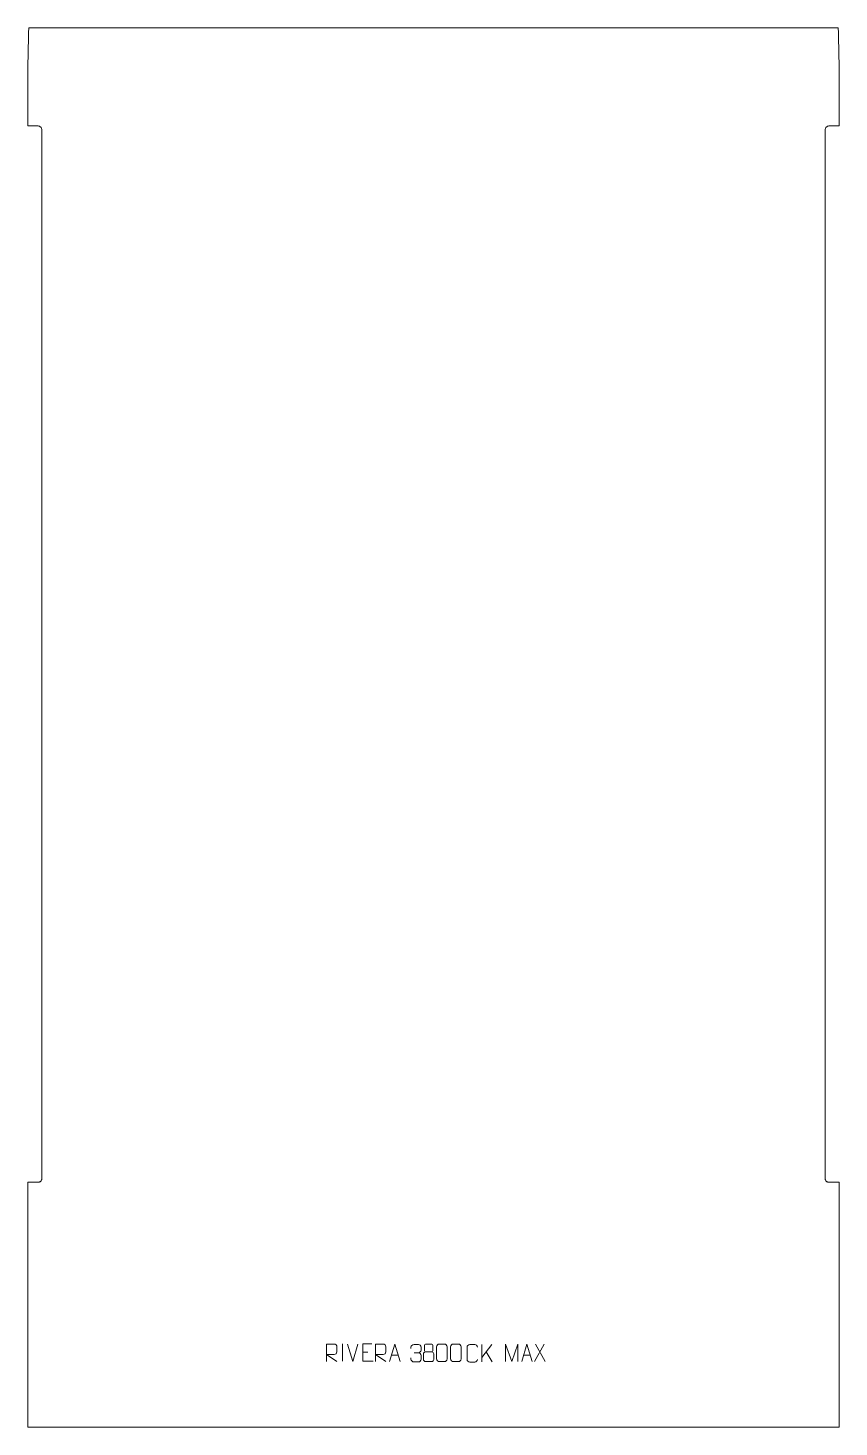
# Model space of a CAD drawing. Header units: millimetres. Extents: x -591 to 569, y -1389 to 611.
import ezdxf

# ---------------------------------------------------------------- set-up
doc = ezdxf.new("R2010")
doc.units = ezdxf.units.MM
doc.header["$MEASUREMENT"] = 0
doc.layers.add('layer 1', color=7, linetype='Continuous')

msp = doc.modelspace()

# ---------------------------------------------------------------- linework, layer by layer
at = {"layer": 'layer 1', "color": 242, "lineweight": 9}
msp.add_open_spline([(568.7109, -1389.355), (568.7109, -1389.355), (-591.2887, -1389.355), (-591.2887, -1389.355), (-591.2887, -1389.355), (-591.2887, -1389.355), (-591.2887, -1039.3546), (-591.2887, -1039.3546), (-591.2887, -1039.3546), (-591.2887, -1039.3546), (-576.6641, -1039.3546), (-576.6641, -1039.3546), (-576.6641, -1039.3546), (-576.6641, -1039.3546), (-575.9626, -1039.3088), (-575.9626, -1039.3088), (-575.9626, -1039.3088), (-575.9626, -1039.3088), (-575.2729, -1039.1716), (-575.2729, -1039.1716), (-575.2729, -1039.1716), (-575.2729, -1039.1716), (-574.6067, -1038.946), (-574.6067, -1038.946), (-574.6067, -1038.946), (-574.6067, -1038.946), (-573.9762, -1038.6346), (-573.9762, -1038.6346), (-573.9762, -1038.6346), (-573.9762, -1038.6346), (-573.3915, -1038.2437), (-573.3915, -1038.2437), (-573.3915, -1038.2437), (-573.3915, -1038.2437), (-572.8635, -1037.7804), (-572.8635, -1037.7804), (-572.8635, -1037.7804), (-572.8635, -1037.7804), (-572.3992, -1037.2514), (-572.3992, -1037.2514), (-572.3992, -1037.2514), (-572.3992, -1037.2514), (-572.0091, -1036.6677), (-572.0091, -1036.6677), (-572.0091, -1036.6677), (-572.0091, -1036.6677), (-571.6977, -1036.037), (-571.6977, -1036.037), (-571.6977, -1036.037), (-571.6977, -1036.037), (-571.4723, -1035.3711), (-571.4723, -1035.3711), (-571.4723, -1035.3711), (-571.4723, -1035.3711), (-571.3342, -1034.6811), (-571.3342, -1034.6811), (-571.3342, -1034.6811), (-571.3342, -1034.6811), (-571.2883, -1033.9798), (-571.2883, -1033.9798), (-571.2883, -1033.9798), (-571.2883, -1033.9798), (-571.2883, 464.6195), (-571.2883, 464.6195), (-571.2883, 464.6195), (-571.2883, 464.6195), (-571.3404, 465.4067), (-571.3404, 465.4067), (-571.3404, 465.4067), (-571.3404, 465.4067), (-571.4934, 466.1787), (-571.4934, 466.1787), (-571.4934, 466.1787), (-571.4934, 466.1787), (-571.7474, 466.9253), (-571.7474, 466.9253), (-571.7474, 466.9253), (-571.7474, 466.9253), (-572.0958, 467.632), (-572.0958, 467.632), (-572.0958, 467.632), (-572.0958, 467.632), (-572.5336, 468.2874), (-572.5336, 468.2874), (-572.5336, 468.2874), (-572.5336, 468.2874), (-573.0536, 468.8798), (-573.0536, 468.8798), (-573.0536, 468.8798), (-573.0536, 468.8798), (-573.6463, 469.4001), (-573.6463, 469.4001), (-573.6463, 469.4001), (-573.6463, 469.4001), (-574.3009, 469.8368), (-574.3009, 469.8368), (-574.3009, 469.8368), (-574.3009, 469.8368), (-575.0074, 470.1853), (-575.0074, 470.1853), (-575.0074, 470.1853), (-575.0074, 470.1853), (-575.754, 470.4393), (-575.754, 470.4393), (-575.754, 470.4393), (-575.754, 470.4393), (-576.527, 470.5932), (-576.527, 470.5932), (-576.527, 470.5932), (-576.527, 470.5932), (-577.3132, 470.6444), (-577.3132, 470.6444), (-577.3132, 470.6444), (-577.3132, 470.6444), (-591.2887, 470.6444), (-591.2887, 470.6444), (-591.2887, 470.6444), (-591.2887, 470.6444), (-591.2887, 548.9538), (-591.2887, 548.9538), (-591.2887, 548.9538), (-591.2887, 548.9538), (-591.2541, 559.8972), (-591.2541, 559.8972), (-591.2541, 559.8972), (-591.2541, 559.8972), (-591.1498, 570.8398), (-591.1498, 570.8398), (-591.1498, 570.8398), (-591.1498, 570.8398), (-590.9763, 581.7815), (-590.9763, 581.7815), (-590.9763, 581.7815), (-590.9763, 581.7815), (-590.7332, 592.7214), (-590.7332, 592.7214), (-590.7332, 592.7214), (-590.7332, 592.7214), (-590.42, 603.6605), (-590.42, 603.6605), (-590.42, 603.6605), (-590.42, 603.6605), (-590.1761, 610.6442), (-590.1761, 610.6442), (-590.1761, 610.6442), (-590.1761, 610.6442), (567.5983, 610.6442), (567.5983, 610.6442), (567.5983, 610.6442), (567.5983, 610.6442), (567.8425, 603.6605), (567.8425, 603.6605), (567.8425, 603.6605), (567.8425, 603.6605), (568.1546, 592.7214), (568.1546, 592.7214), (568.1546, 592.7214), (568.1546, 592.7214), (568.3978, 581.7815), (568.3978, 581.7815), (568.3978, 581.7815), (568.3978, 581.7815), (568.572, 570.8398), (568.572, 570.8398), (568.572, 570.8398), (568.572, 570.8398), (568.6756, 559.8972), (568.6756, 559.8972), (568.6756, 559.8972), (568.6756, 559.8972), (568.7109, 548.9538), (568.7109, 548.9538), (568.7109, 548.9538), (568.7109, 548.9538), (568.7109, 470.6444), (568.7109, 470.6444), (568.7109, 470.6444), (568.7109, 470.6444), (554.7357, 470.6444), (554.7357, 470.6444), (554.7357, 470.6444), (554.7357, 470.6444), (553.9494, 470.5932), (553.9494, 470.5932), (553.9494, 470.5932), (553.9494, 470.5932), (553.1762, 470.4393), (553.1762, 470.4393), (553.1762, 470.4393), (553.1762, 470.4393), (552.4298, 470.1853), (552.4298, 470.1853), (552.4298, 470.1853), (552.4298, 470.1853), (551.7231, 469.8368), (551.7231, 469.8368), (551.7231, 469.8368), (551.7231, 469.8368), (551.0677, 469.4001), (551.0677, 469.4001), (551.0677, 469.4001), (551.0677, 469.4001), (550.4753, 468.8798), (550.4753, 468.8798), (550.4753, 468.8798), (550.4753, 468.8798), (549.956, 468.2874), (549.956, 468.2874), (549.956, 468.2874), (549.956, 468.2874), (549.5183, 467.632), (549.5183, 467.632), (549.5183, 467.632), (549.5183, 467.632), (549.1698, 466.9253), (549.1698, 466.9253), (549.1698, 466.9253), (549.1698, 466.9253), (548.9158, 466.1787), (548.9158, 466.1787), (548.9158, 466.1787), (548.9158, 466.1787), (548.7619, 465.4067), (548.7619, 465.4067), (548.7619, 465.4067), (548.7619, 465.4067), (548.7107, 464.6195), (548.7107, 464.6195), (548.7107, 464.6195), (548.7107, 464.6195), (548.7107, -1033.9798), (548.7107, -1033.9798), (548.7107, -1033.9798), (548.7107, -1033.9798), (548.7566, -1034.6811), (548.7566, -1034.6811), (548.7566, -1034.6811), (548.7566, -1034.6811), (548.8938, -1035.3711), (548.8938, -1035.3711), (548.8938, -1035.3711), (548.8938, -1035.3711), (549.1202, -1036.037), (549.1202, -1036.037), (549.1202, -1036.037), (549.1202, -1036.037), (549.4316, -1036.6677), (549.4316, -1036.6677), (549.4316, -1036.6677), (549.4316, -1036.6677), (549.8217, -1037.2514), (549.8217, -1037.2514), (549.8217, -1037.2514), (549.8217, -1037.2514), (550.285, -1037.7804), (550.285, -1037.7804), (550.285, -1037.7804), (550.285, -1037.7804), (550.814, -1038.2437), (550.814, -1038.2437), (550.814, -1038.2437), (550.814, -1038.2437), (551.3987, -1038.6346), (551.3987, -1038.6346), (551.3987, -1038.6346), (551.3987, -1038.6346), (552.0292, -1038.946), (552.0292, -1038.946), (552.0292, -1038.946), (552.0292, -1038.946), (552.6951, -1039.1716), (552.6951, -1039.1716), (552.6951, -1039.1716), (552.6951, -1039.1716), (553.3851, -1039.3088), (553.3851, -1039.3088), (553.3851, -1039.3088), (553.3851, -1039.3088), (554.0863, -1039.3546), (554.0863, -1039.3546), (554.0863, -1039.3546), (554.0863, -1039.3546), (568.7109, -1039.3546), (568.7109, -1039.3546), (568.7109, -1039.3546), (568.7109, -1039.3546), (568.7109, -1389.355), (568.7109, -1389.355)], degree=3, knots=[0, 0, 0, 0, 0.01369863, 0.01369863, 0.01369863, 0.01369863, 0.02739726, 0.02739726, 0.02739726, 0.02739726, 0.04109589, 0.04109589, 0.04109589, 0.04109589, 0.054794521, 0.054794521, 0.054794521, 0.054794521, 0.068493151, 0.068493151, 0.068493151, 0.068493151, 0.082191781, 0.082191781, 0.082191781, 0.082191781, 0.095890411, 0.095890411, 0.095890411, 0.095890411, 0.109589041, 0.109589041, 0.109589041, 0.109589041, 0.123287671, 0.123287671, 0.123287671, 0.123287671, 0.136986301, 0.136986301, 0.136986301, 0.136986301, 0.150684932, 0.150684932, 0.150684932, 0.150684932, 0.164383562, 0.164383562, 0.164383562, 0.164383562, 0.178082192, 0.178082192, 0.178082192, 0.178082192, 0.191780822, 0.191780822, 0.191780822, 0.191780822, 0.205479452, 0.205479452, 0.205479452, 0.205479452, 0.219178082, 0.219178082, 0.219178082, 0.219178082, 0.232876712, 0.232876712, 0.232876712, 0.232876712, 0.246575342, 0.246575342, 0.246575342, 0.246575342, 0.260273973, 0.260273973, 0.260273973, 0.260273973, 0.273972603, 0.273972603, 0.273972603, 0.273972603, 0.287671233, 0.287671233, 0.287671233, 0.287671233, 0.301369863, 0.301369863, 0.301369863, 0.301369863, 0.315068493, 0.315068493, 0.315068493, 0.315068493, 0.328767123, 0.328767123, 0.328767123, 0.328767123, 0.342465753, 0.342465753, 0.342465753, 0.342465753, 0.356164384, 0.356164384, 0.356164384, 0.356164384, 0.369863014, 0.369863014, 0.369863014, 0.369863014, 0.383561644, 0.383561644, 0.383561644, 0.383561644, 0.397260274, 0.397260274, 0.397260274, 0.397260274, 0.410958904, 0.410958904, 0.410958904, 0.410958904, 0.424657534, 0.424657534, 0.424657534, 0.424657534, 0.438356164, 0.438356164, 0.438356164, 0.438356164, 0.452054795, 0.452054795, 0.452054795, 0.452054795, 0.465753425, 0.465753425, 0.465753425, 0.465753425, 0.479452055, 0.479452055, 0.479452055, 0.479452055, 0.493150685, 0.493150685, 0.493150685, 0.493150685, 0.506849315, 0.506849315, 0.506849315, 0.506849315, 0.520547945, 0.520547945, 0.520547945, 0.520547945, 0.534246575, 0.534246575, 0.534246575, 0.534246575, 0.547945205, 0.547945205, 0.547945205, 0.547945205, 0.561643836, 0.561643836, 0.561643836, 0.561643836, 0.575342466, 0.575342466, 0.575342466, 0.575342466, 0.589041096, 0.589041096, 0.589041096, 0.589041096, 0.602739726, 0.602739726, 0.602739726, 0.602739726, 0.616438356, 0.616438356, 0.616438356, 0.616438356, 0.630136986, 0.630136986, 0.630136986, 0.630136986, 0.643835616, 0.643835616, 0.643835616, 0.643835616, 0.657534247, 0.657534247, 0.657534247, 0.657534247, 0.671232877, 0.671232877, 0.671232877, 0.671232877, 0.684931507, 0.684931507, 0.684931507, 0.684931507, 0.698630137, 0.698630137, 0.698630137, 0.698630137, 0.712328767, 0.712328767, 0.712328767, 0.712328767, 0.726027397, 0.726027397, 0.726027397, 0.726027397, 0.739726027, 0.739726027, 0.739726027, 0.739726027, 0.753424658, 0.753424658, 0.753424658, 0.753424658, 0.767123288, 0.767123288, 0.767123288, 0.767123288, 0.780821918, 0.780821918, 0.780821918, 0.780821918, 0.794520548, 0.794520548, 0.794520548, 0.794520548, 0.808219178, 0.808219178, 0.808219178, 0.808219178, 0.821917808, 0.821917808, 0.821917808, 0.821917808, 0.835616438, 0.835616438, 0.835616438, 0.835616438, 0.849315068, 0.849315068, 0.849315068, 0.849315068, 0.863013699, 0.863013699, 0.863013699, 0.863013699, 0.876712329, 0.876712329, 0.876712329, 0.876712329, 0.890410959, 0.890410959, 0.890410959, 0.890410959, 0.904109589, 0.904109589, 0.904109589, 0.904109589, 0.917808219, 0.917808219, 0.917808219, 0.917808219, 0.931506849, 0.931506849, 0.931506849, 0.931506849, 0.945205479, 0.945205479, 0.945205479, 0.945205479, 0.95890411, 0.95890411, 0.95890411, 0.95890411, 0.97260274, 0.97260274, 0.97260274, 0.97260274, 1, 1, 1, 1], dxfattribs=at)
at = {"layer": 'layer 1', "color": 250, "lineweight": 9}
for points, knots in [([(-164.1399, -1295.8086), (-164.1399, -1295.8086), (-164.1399, -1270.8551), (-164.1399, -1270.8551), (-164.1399, -1270.8551), (-160.5451, -1270.8551), (-156.9496, -1270.8551), (-153.3544, -1270.8551), (-153.3544, -1270.8551), (-151.0291, -1270.8928), (-149.4718, -1272.3828), (-149.4759, -1274.7492), (-149.4759, -1274.7492), (-149.4763, -1276.7847), (-149.4763, -1279.8441), (-149.4759, -1281.8801), (-149.4759, -1281.8801), (-149.4824, -1283.7556), (-151.2947, -1285.6974), (-153.3042, -1285.7165), (-153.3042, -1285.7165), (-153.3042, -1285.7165), (-164.1399, -1285.7165), (-164.1399, -1285.7165), (-164.1399, -1285.7165), (-164.1399, -1285.7165), (-149.4852, -1295.8086), (-149.4852, -1295.8086)], [0, 0, 0, 0, 0.125, 0.125, 0.125, 0.125, 0.25, 0.25, 0.25, 0.25, 0.375, 0.375, 0.375, 0.375, 0.5, 0.5, 0.5, 0.5, 0.625, 0.625, 0.625, 0.625, 0.75, 0.75, 0.75, 0.75, 1, 1, 1, 1]), ([(-99.5179, -1270.4522), (-99.5179, -1270.4522), (-112.3918, -1270.4522), (-112.3918, -1270.4522), (-112.3918, -1270.4522), (-112.3918, -1270.4522), (-112.3918, -1295.4058), (-112.3918, -1295.4058), (-112.3918, -1295.4058), (-112.3918, -1295.4058), (-97.526, -1295.4058), (-97.526, -1295.4058)], [0, 0, 0, 0, 0.25, 0.25, 0.25, 0.25, 0.5, 0.5, 0.5, 0.5, 1, 1, 1, 1]), ([(-94.1399, -1295.8086), (-94.1399, -1295.8086), (-94.1399, -1270.8551), (-94.1399, -1270.8551), (-94.1399, -1270.8551), (-90.5451, -1270.8551), (-86.9496, -1270.8551), (-83.3544, -1270.8551), (-83.3544, -1270.8551), (-81.0291, -1270.8928), (-79.4718, -1272.3828), (-79.4759, -1274.7492), (-79.4759, -1274.7492), (-79.4763, -1276.7847), (-79.4763, -1279.8441), (-79.4759, -1281.8801), (-79.4759, -1281.8801), (-79.4824, -1283.7556), (-81.2947, -1285.6974), (-83.3042, -1285.7165), (-83.3042, -1285.7165), (-83.3042, -1285.7165), (-94.1399, -1285.7165), (-94.1399, -1285.7165), (-94.1399, -1285.7165), (-94.1399, -1285.7165), (-79.4852, -1295.8086), (-79.4852, -1295.8086)], [0, 0, 0, 0, 0.125, 0.125, 0.125, 0.125, 0.25, 0.25, 0.25, 0.25, 0.375, 0.375, 0.375, 0.375, 0.5, 0.5, 0.5, 0.5, 0.625, 0.625, 0.625, 0.625, 0.75, 0.75, 0.75, 0.75, 1, 1, 1, 1]), ([(-74.0587, -1295.7867), (-74.0587, -1295.7867), (-66.6877, -1270.8332), (-66.6877, -1270.8332), (-66.6877, -1270.8332), (-66.6877, -1270.8332), (-59.1178, -1295.7867), (-59.1178, -1295.7867)], [0, 0, 0, 0, 0.333333333, 0.333333333, 0.333333333, 0.333333333, 1, 1, 1, 1]), ([(-43.7915, -1277.0752), (-43.7915, -1277.0752), (-43.7915, -1275.218), (-43.7915, -1275.218), (-43.7915, -1275.218), (-43.8058, -1273.4761), (-41.1413, -1271.358), (-39.0822, -1271.3807), (-39.0822, -1271.3807), (-37.0181, -1271.3807), (-34.9541, -1271.3807), (-32.8904, -1271.3807), (-32.8904, -1271.3807), (-30.6959, -1271.3719), (-29.0976, -1273.2187), (-29.0532, -1275.1308), (-29.0532, -1275.1308), (-29.0536, -1276.5659), (-29.0536, -1278.001), (-29.0532, -1279.4365), (-29.0532, -1279.4365), (-29.1018, -1281.09), (-30.7044, -1283.32), (-32.9027, -1283.31), (-32.9027, -1283.31), (-30.699, -1283.3212), (-29.091, -1285.1244), (-29.037, -1287.1839), (-29.037, -1287.1839), (-29.0374, -1288.9686), (-29.0374, -1290.7533), (-29.037, -1292.5384), (-29.037, -1292.5384), (-29.0269, -1294.5998), (-31.0818, -1296.3629), (-32.9027, -1296.3548), (-32.9027, -1296.3548), (-34.968, -1296.3545), (-37.0332, -1296.3545), (-39.0988, -1296.3548), (-39.0988, -1296.3548), (-41.2674, -1296.3433), (-43.7984, -1293.9431), (-43.817, -1292.4813), (-43.817, -1292.4813), (-43.817, -1292.4813), (-43.817, -1290.5727), (-43.817, -1290.5727)], [0, 0, 0, 0, 0.076923077, 0.076923077, 0.076923077, 0.076923077, 0.153846154, 0.153846154, 0.153846154, 0.153846154, 0.230769231, 0.230769231, 0.230769231, 0.230769231, 0.307692308, 0.307692308, 0.307692308, 0.307692308, 0.384615385, 0.384615385, 0.384615385, 0.384615385, 0.461538462, 0.461538462, 0.461538462, 0.461538462, 0.538461538, 0.538461538, 0.538461538, 0.538461538, 0.615384615, 0.615384615, 0.615384615, 0.615384615, 0.692307692, 0.692307692, 0.692307692, 0.692307692, 0.769230769, 0.769230769, 0.769230769, 0.769230769, 0.846153846, 0.846153846, 0.846153846, 0.846153846, 1, 1, 1, 1]), ([(-24.2468, -1272.3236), (-24.2468, -1274.5366), (-24.2468, -1278.2189), (-24.2468, -1280.4322), (-24.2468, -1280.4322), (-24.2318, -1280.9396), (-23.4244, -1281.871), (-22.7243, -1281.8698), (-22.7243, -1281.8698), (-19.7544, -1281.8696), (-16.7842, -1281.9545), (-13.8138, -1281.9548), (-13.8138, -1281.9548), (-13.0167, -1281.9506), (-12.296, -1281.1603), (-12.2986, -1280.4396), (-12.2986, -1280.4396), (-12.2989, -1278.2236), (-12.2989, -1274.5389), (-12.2986, -1272.3236), (-12.2986, -1272.3236), (-12.3171, -1271.6128), (-12.9285, -1270.8524), (-13.7624, -1270.8598), (-13.7624, -1270.8598), (-16.7795, -1270.8601), (-19.7964, -1270.8601), (-22.813, -1270.8598), (-22.813, -1270.8598), (-23.4394, -1270.8522), (-24.2635, -1271.5632), (-24.2468, -1272.3236)], [0, 0, 0, 0, 0.111111111, 0.111111111, 0.111111111, 0.111111111, 0.222222222, 0.222222222, 0.222222222, 0.222222222, 0.333333333, 0.333333333, 0.333333333, 0.333333333, 0.444444444, 0.444444444, 0.444444444, 0.444444444, 0.555555556, 0.555555556, 0.555555556, 0.555555556, 0.666666667, 0.666666667, 0.666666667, 0.666666667, 0.777777778, 0.777777778, 0.777777778, 0.777777778, 1, 1, 1, 1]), ([(-2.8741, -1270.8352), (-0.508, -1270.8352), (1.8585, -1270.8352), (4.225, -1270.8352), (4.225, -1270.8352), (6.2055, -1270.7996), (8.2315, -1272.2939), (8.2586, -1274.736), (8.2586, -1274.736), (8.2582, -1280.4934), (8.2582, -1286.2512), (8.2586, -1292.0094), (8.2586, -1292.0094), (8.1165, -1294.337), (6.4101, -1295.8193), (4.225, -1295.8301), (4.225, -1295.8301), (1.8526, -1295.8297), (-0.5198, -1295.8297), (-2.8918, -1295.8301), (-2.8918, -1295.8301), (-4.8503, -1295.9357), (-6.8567, -1294.0478), (-6.8453, -1292.0268), (-6.8453, -1292.0268), (-6.8449, -1286.2462), (-6.8449, -1280.4659), (-6.8453, -1274.6861), (-6.8453, -1274.6861), (-6.841, -1272.5441), (-5.0639, -1270.8216), (-2.8741, -1270.8352)], [0, 0, 0, 0, 0.111111111, 0.111111111, 0.111111111, 0.111111111, 0.222222222, 0.222222222, 0.222222222, 0.222222222, 0.333333333, 0.333333333, 0.333333333, 0.333333333, 0.444444444, 0.444444444, 0.444444444, 0.444444444, 0.555555556, 0.555555556, 0.555555556, 0.555555556, 0.666666667, 0.666666667, 0.666666667, 0.666666667, 0.777777778, 0.777777778, 0.777777778, 0.777777778, 1, 1, 1, 1]), ([(17.1259, -1270.8352), (19.492, -1270.8352), (21.8585, -1270.8352), (24.225, -1270.8352), (24.225, -1270.8352), (26.2055, -1270.7996), (28.2315, -1272.2939), (28.2586, -1274.736), (28.2586, -1274.736), (28.2582, -1280.4934), (28.2582, -1286.2512), (28.2586, -1292.0094), (28.2586, -1292.0094), (28.1165, -1294.337), (26.4101, -1295.8193), (24.225, -1295.8301), (24.225, -1295.8301), (21.8526, -1295.8297), (19.4802, -1295.8297), (17.1082, -1295.8301), (17.1082, -1295.8301), (15.1497, -1295.9357), (13.1433, -1294.0478), (13.1547, -1292.0268), (13.1547, -1292.0268), (13.1551, -1286.2462), (13.1551, -1280.4659), (13.1547, -1274.6861), (13.1547, -1274.6861), (13.159, -1272.5441), (14.9361, -1270.8216), (17.1259, -1270.8352)], [0, 0, 0, 0, 0.111111111, 0.111111111, 0.111111111, 0.111111111, 0.222222222, 0.222222222, 0.222222222, 0.222222222, 0.333333333, 0.333333333, 0.333333333, 0.333333333, 0.444444444, 0.444444444, 0.444444444, 0.444444444, 0.555555556, 0.555555556, 0.555555556, 0.555555556, 0.666666667, 0.666666667, 0.666666667, 0.666666667, 0.777777778, 0.777777778, 0.777777778, 0.777777778, 1, 1, 1, 1]), ([(51.555, -1292.6354), (51.4152, -1294.9588), (49.738, -1296.4384), (47.5903, -1296.4492), (47.5903, -1296.4492), (45.2584, -1296.4488), (42.9265, -1296.4488), (40.595, -1296.4492), (40.595, -1296.4492), (38.67, -1296.5546), (36.6979, -1294.6701), (36.7091, -1292.6528), (36.7091, -1292.6528), (36.7095, -1286.8827), (36.7095, -1281.113), (36.7091, -1275.3437), (36.7091, -1275.3437), (36.7133, -1273.2056), (38.46, -1271.4864), (40.6124, -1271.4999), (40.6124, -1271.4999), (42.9381, -1271.4999), (45.2642, -1271.4999), (47.5903, -1271.4999), (47.5903, -1271.4999), (49.5369, -1271.4644), (51.5283, -1272.9559), (51.555, -1275.3935)], [0, 0, 0, 0, 0.125, 0.125, 0.125, 0.125, 0.25, 0.25, 0.25, 0.25, 0.375, 0.375, 0.375, 0.375, 0.5, 0.5, 0.5, 0.5, 0.625, 0.625, 0.625, 0.625, 0.75, 0.75, 0.75, 0.75, 1, 1, 1, 1]), ([(91.8641, -1295.8134), (91.8641, -1295.8134), (91.8641, -1270.8555), (91.8641, -1270.8555), (91.8641, -1270.8555), (91.8641, -1270.8555), (100.7892, -1295.8134), (100.7892, -1295.8134), (100.7892, -1295.8134), (100.7892, -1295.8134), (109.5491, -1270.856), (109.5491, -1270.856), (109.5491, -1270.856), (109.5491, -1270.856), (109.5491, -1295.8134), (109.5491, -1295.8134)], [0, 0, 0, 0, 0.2, 0.2, 0.2, 0.2, 0.4, 0.4, 0.4, 0.4, 0.6, 0.6, 0.6, 0.6, 1, 1, 1, 1]), ([(114.9413, -1295.7867), (114.9413, -1295.7867), (122.3123, -1270.8332), (122.3123, -1270.8332), (122.3123, -1270.8332), (122.3123, -1270.8332), (129.8822, -1295.7867), (129.8822, -1295.7867)], [0, 0, 0, 0, 0.333333333, 0.333333333, 0.333333333, 0.333333333, 1, 1, 1, 1]), ([(-25.7056, -1284.8418), (-25.7056, -1288.0126), (-25.7056, -1289.7147), (-25.7056, -1292.8861), (-25.7056, -1292.8861), (-25.7141, -1294.108), (-24.0162, -1295.8007), (-22.7636, -1295.8092), (-22.7636, -1295.8092), (-19.7805, -1295.8089), (-16.7972, -1295.8089), (-13.8138, -1295.8092), (-13.8138, -1295.8092), (-12.4905, -1295.7975), (-10.8701, -1294.1759), (-10.8812, -1292.8767), (-10.8812, -1292.8767), (-10.8815, -1289.7085), (-10.8815, -1288.0097), (-10.8812, -1284.8418), (-10.8812, -1284.8418), (-10.9509, -1283.4614), (-12.5287, -1281.8828), (-13.8341, -1281.8889), (-13.8341, -1281.8889), (-16.8107, -1281.8892), (-19.7873, -1281.8892), (-22.7636, -1281.8889), (-22.7636, -1281.8889), (-23.8431, -1281.8825), (-25.6894, -1283.4614), (-25.7056, -1284.8418)], [0, 0, 0, 0, 0.111111111, 0.111111111, 0.111111111, 0.111111111, 0.222222222, 0.222222222, 0.222222222, 0.222222222, 0.333333333, 0.333333333, 0.333333333, 0.333333333, 0.444444444, 0.444444444, 0.444444444, 0.444444444, 0.555555556, 0.555555556, 0.555555556, 0.555555556, 0.666666667, 0.666666667, 0.666666667, 0.666666667, 0.777777778, 0.777777778, 0.777777778, 0.777777778, 1, 1, 1, 1])]:
    msp.add_open_spline(points, degree=3, knots=knots, dxfattribs=at)
for points in [[(-141.4759, -1270.393), (-141.4759, -1270.393), (-141.4759, -1295.3671), (-141.4759, -1295.3671)], [(-126.8078, -1295.8087), (-126.8078, -1295.8087), (-134.1296, -1270.8551), (-134.1296, -1270.8551)], [(-119.4859, -1270.8551), (-119.4859, -1270.8551), (-126.8077, -1295.8087), (-126.8077, -1295.8087)], [(57.901, -1271.4322), (57.901, -1271.4322), (57.901, -1296.3858), (57.901, -1296.3858)], [(72.2772, -1271.4322), (72.2772, -1271.4322), (57.901, -1290.0719), (57.901, -1290.0719)], [(146.8496, -1270.8577), (146.8496, -1270.8577), (133.109, -1295.7535), (133.109, -1295.7535)], [(134.5636, -1270.8577), (134.5636, -1270.8577), (148.3042, -1295.8112), (148.3042, -1295.8112)], [(-112.3918, -1282.3319), (-112.3918, -1282.3319), (-105.2237, -1282.3319), (-105.2237, -1282.3319)], [(-71.3361, -1286.5373), (-71.3361, -1286.5373), (-61.8404, -1286.5373), (-61.8404, -1286.5373)], [(-39.0818, -1283.3204), (-39.0818, -1283.3204), (-32.8854, -1283.3204), (-32.8854, -1283.3204)], [(72.6025, -1296.29), (72.6025, -1296.29), (64.132, -1281.9764), (64.132, -1281.9764)], [(117.6639, -1286.5373), (117.6639, -1286.5373), (127.1596, -1286.5373), (127.1596, -1286.5373)]]:
    msp.add_open_spline(points, degree=3, dxfattribs=at)

doc.saveas('drawing.dxf')
